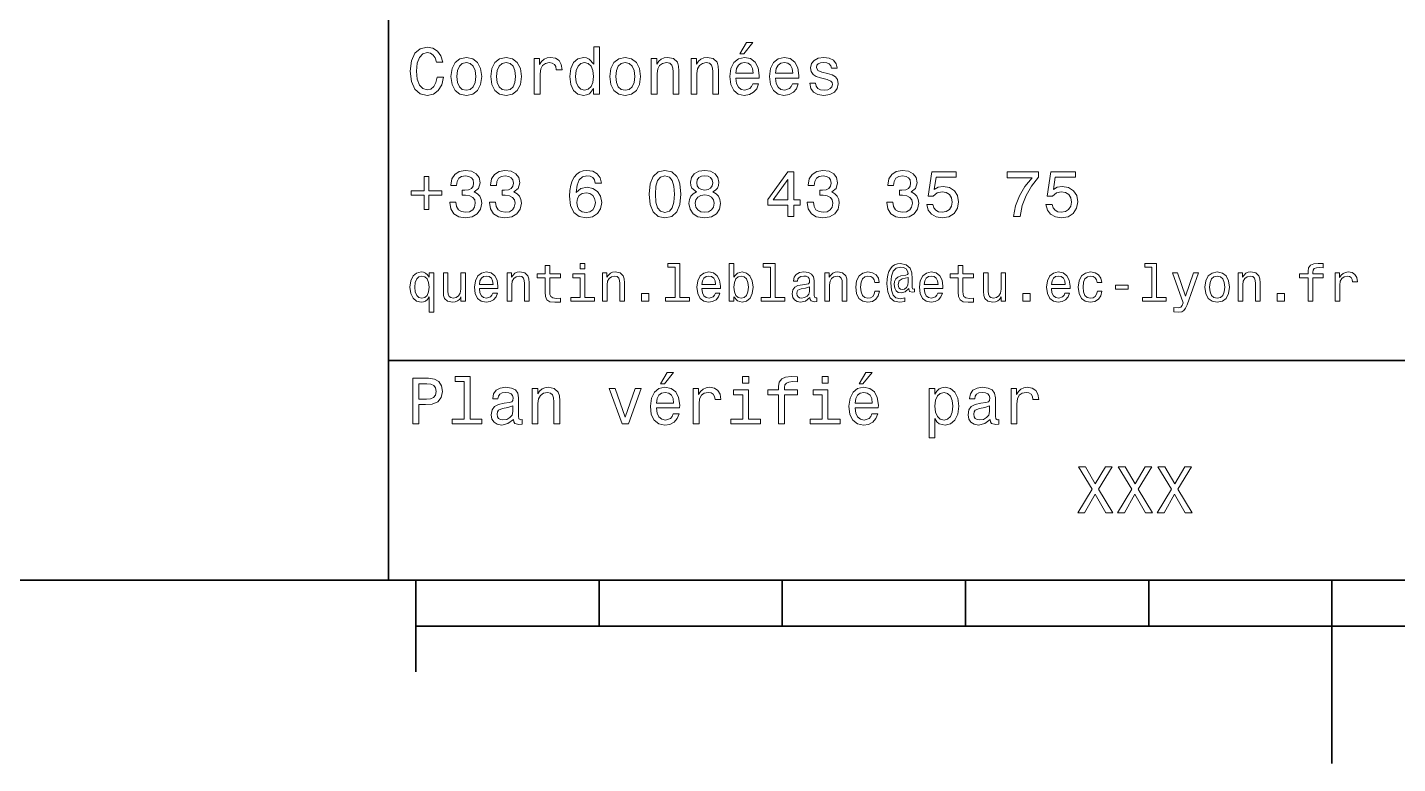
# Model space of a CAD drawing. Extents: x 0 to 297, y 0 to 210.
# Drawn here: x 77.3 to 152.1, y 0 to 40.2 of the extents above; entities that cross this region are included whole.
import ezdxf

# ---------------------------------------------------------------- set-up
doc = ezdxf.new("R2010")
doc.units = 0

msp = doc.modelspace()

# ---------------------------------------------------------------- linework, layer by layer
at = {"color": 7, "lineweight": 35}
for p, q in [((97, 10), (97, 70)), ((97, 22), (162, 22)), ((10, 10), (287, 10)), ((97, 10), (287, 10)), ((98.5, 7.5), (198.5, 7.5))]:
    msp.add_line(p, q, dxfattribs=at)
at = {"color": 7, "lineweight": 35, "ltscale": 0.125}
msp.add_line((98.5, 10), (98.5, 5), dxfattribs=at)
at = {"color": 7, "lineweight": 35, "ltscale": 0.0625}
for p, q in [((108.5, 10), (108.5, 7.5)), ((118.5, 10), (118.5, 7.5)), ((128.5, 10), (128.5, 7.5)), ((138.5, 10), (138.5, 7.5))]:
    msp.add_line(p, q, dxfattribs=at)
at = {"color": 7, "lineweight": 35, "ltscale": 0.25}
msp.add_line((148.5, 10), (148.5, 0), dxfattribs=at)
at = {"color": 7, "lineweight": 13}
for points in [[(99.66787, 37.460373), (99.595818, 37.15778), (99.476944, 36.941643), (99.311241, 36.808357), (99.116714, 36.765129), (98.882568, 36.829971), (98.698845, 37.024494), (98.57637, 37.341499), (98.536743, 37.780979), (98.57637, 38.216858), (98.695244, 38.537464), (98.87896, 38.731987), (99.116714, 38.80043), (99.289627, 38.764408), (99.437317, 38.663544), (99.552597, 38.501442), (99.631844, 38.278099), (99.97406, 38.278099), (99.865997, 38.620316), (99.678673, 38.879681), (99.422913, 39.041786), (99.116714, 39.099422), (98.734871, 39.009365), (98.443085, 38.757202), (98.25576, 38.342937), (98.190926, 37.780979), (98.25576, 37.219021), (98.443085, 36.804756), (98.734871, 36.548992), (99.116714, 36.462536), (99.451729, 36.530979), (99.721901, 36.721901), (99.912827, 37.035301), (100.013687, 37.460373)], [(108.201729, 36.829971), (108.201729, 36.530979), (108.51873, 36.530979), (108.51873, 39.117435), (108.20533, 39.117435), (108.20533, 38.170029), (107.963974, 38.443802), (107.816284, 38.508644), (107.646973, 38.533859), (107.340775, 38.461815), (107.103027, 38.260086), (106.948128, 37.935879), (106.894089, 37.5), (106.948128, 37.064121), (107.103027, 36.736309), (107.340775, 36.530979), (107.646973, 36.462536), (107.816284, 36.487751), (107.967575, 36.552593)], [(116.184441, 38.728386), (116.396973, 38.728386), (116.897697, 39.340778), (116.54467, 39.340778)], [(100.413544, 37.496399), (100.471184, 37.056915), (100.636887, 36.732708), (100.899857, 36.530979), (101.252884, 36.462536), (101.602303, 36.530979), (101.865273, 36.729107), (102.030983, 37.053314), (102.092216, 37.496399), (102.030983, 37.935879), (101.865273, 38.263687), (101.602303, 38.461815), (101.252884, 38.533859), (100.899857, 38.461815), (100.636887, 38.260086), (100.471184, 37.935879)], [(100.737755, 37.5), (100.770172, 37.824207), (100.87104, 38.058357), (101.033142, 38.20245), (101.252884, 38.25288), (101.469017, 38.20245), (101.631126, 38.061958), (101.731987, 37.824207), (101.768013, 37.5), (101.731987, 37.172188), (101.631126, 36.934437), (101.469017, 36.790344), (101.252884, 36.743515), (101.033142, 36.790344), (100.87104, 36.934437), (100.770172, 37.172188)], [(102.58213, 37.496399), (102.639771, 37.056915), (102.805473, 36.732708), (103.068443, 36.530979), (103.421471, 36.462536), (103.770897, 36.530979), (104.033859, 36.729107), (104.19957, 37.053314), (104.260803, 37.496399), (104.19957, 37.935879), (104.033859, 38.263687), (103.770897, 38.461815), (103.421471, 38.533859), (103.068443, 38.461815), (102.805473, 38.260086), (102.639771, 37.935879)], [(102.906342, 37.5), (102.938759, 37.824207), (103.039627, 38.058357), (103.201729, 38.20245), (103.421471, 38.25288), (103.637611, 38.20245), (103.799713, 38.061958), (103.900574, 37.824207), (103.9366, 37.5), (103.900574, 37.172188), (103.799713, 36.934437), (103.637611, 36.790344), (103.421471, 36.743515), (103.201729, 36.790344), (103.039627, 36.934437), (102.938759, 37.172188)], [(104.963257, 36.530979), (105.280258, 36.530979), (105.280258, 37.636887), (105.312683, 37.903458), (105.409943, 38.094379), (105.568443, 38.209652), (105.780983, 38.249279), (105.939484, 38.224064), (106.058357, 38.152016), (106.130402, 38.029537), (106.155617, 37.863831), (106.476227, 37.863831), (106.432999, 38.155621), (106.314117, 38.364552), (106.115997, 38.490635), (105.845825, 38.533859), (105.662102, 38.505043), (105.503601, 38.432995), (105.363113, 38.310516), (105.251442, 38.144814), (105.251442, 38.465416), (104.963257, 38.465416)], [(107.701012, 38.249279), (107.909943, 38.198845), (108.068443, 38.058357), (108.162102, 37.824207), (108.198128, 37.5), (108.162102, 37.172188), (108.068443, 36.938038), (107.909943, 36.793949), (107.701012, 36.747116), (107.502884, 36.793949), (107.351585, 36.938038), (107.250717, 37.175793), (107.2183, 37.5), (107.250717, 37.820606), (107.351585, 38.054756), (107.502884, 38.198845)], [(109.087898, 37.496399), (109.145531, 37.056915), (109.311241, 36.732708), (109.574203, 36.530979), (109.927231, 36.462536), (110.276657, 36.530979), (110.539627, 36.729107), (110.70533, 37.053314), (110.766571, 37.496399), (110.70533, 37.935879), (110.539627, 38.263687), (110.276657, 38.461815), (109.927231, 38.533859), (109.574203, 38.461815), (109.311241, 38.260086), (109.145531, 37.935879)], [(109.412102, 37.5), (109.444527, 37.824207), (109.545387, 38.058357), (109.707489, 38.20245), (109.927231, 38.25288), (110.143372, 38.20245), (110.305473, 38.061958), (110.406342, 37.824207), (110.44236, 37.5), (110.406342, 37.172188), (110.305473, 36.934437), (110.143372, 36.790344), (109.927231, 36.743515), (109.707489, 36.790344), (109.545387, 36.934437), (109.444527, 37.172188)], [(111.350143, 36.530979), (111.667145, 36.530979), (111.667145, 37.647694), (111.69957, 37.903458), (111.804031, 38.090778), (111.966141, 38.206051), (112.182274, 38.249279), (112.355186, 38.213257), (112.463257, 38.115993), (112.517288, 37.953888), (112.535301, 37.737751), (112.535301, 36.530979), (112.852303, 36.530979), (112.852303, 37.802593), (112.837898, 38.058357), (112.773056, 38.270893), (112.560516, 38.465416), (112.229103, 38.533859), (112.045387, 38.508644), (111.890488, 38.440201), (111.757202, 38.324928), (111.65274, 38.170029), (111.65274, 38.465416), (111.350143, 38.465416)], [(113.51873, 36.530979), (113.835732, 36.530979), (113.835732, 37.647694), (113.868156, 37.903458), (113.972626, 38.090778), (114.134727, 38.206051), (114.350861, 38.249279), (114.523773, 38.213257), (114.631844, 38.115993), (114.685883, 37.953888), (114.703888, 37.737751), (114.703888, 36.530979), (115.020889, 36.530979), (115.020889, 37.802593), (115.006485, 38.058357), (114.941643, 38.270893), (114.729111, 38.465416), (114.39769, 38.533859), (114.213974, 38.508644), (114.059082, 38.440201), (113.925789, 38.324928), (113.821327, 38.170029), (113.821327, 38.465416), (113.51873, 38.465416)], [(115.964699, 37.406338), (117.232712, 37.406338), (117.236313, 37.554035), (117.178673, 37.9683), (117.020172, 38.278099), (116.768013, 38.465416), (116.432999, 38.533859), (116.105186, 38.461815), (115.853027, 38.260086), (115.690918, 37.932278), (115.633286, 37.5), (115.687317, 37.056915), (115.849426, 36.732708), (116.097984, 36.530979), (116.422188, 36.462536), (116.703171, 36.509365), (116.933716, 36.631844), (117.103027, 36.826366), (117.200287, 37.085735), (116.886887, 37.085735), (116.822044, 36.941643), (116.728386, 36.833572), (116.461815, 36.747116), (116.256485, 36.786743), (116.101585, 36.912823), (116.000717, 37.118156), (115.964699, 37.395531)], [(115.964699, 37.672909), (116.004318, 37.921471), (116.101585, 38.105186), (116.249283, 38.216858), (116.443802, 38.256485), (116.634727, 38.216858), (116.782425, 38.105186), (116.872482, 37.921471), (116.9049, 37.672909)], [(118.133286, 37.406338), (119.401299, 37.406338), (119.4049, 37.554035), (119.34726, 37.9683), (119.188766, 38.278099), (118.9366, 38.465416), (118.601585, 38.533859), (118.273773, 38.461815), (118.021614, 38.260086), (117.859512, 37.932278), (117.801872, 37.5), (117.855911, 37.056915), (118.018013, 36.732708), (118.266571, 36.530979), (118.590775, 36.462536), (118.871758, 36.509365), (119.10231, 36.631844), (119.271614, 36.826366), (119.368881, 37.085735), (119.055481, 37.085735), (118.990631, 36.941643), (118.896973, 36.833572), (118.630402, 36.747116), (118.425072, 36.786743), (118.270172, 36.912823), (118.169312, 37.118156), (118.133286, 37.395531)], [(118.133286, 37.672909), (118.172913, 37.921471), (118.270172, 38.105186), (118.41787, 38.216858), (118.612396, 38.256485), (118.803314, 38.216858), (118.951012, 38.105186), (119.041069, 37.921471), (119.073486, 37.672909)], [(120.971901, 37.658501), (120.66571, 37.730545), (120.438766, 37.8134), (120.363113, 37.982708), (120.384727, 38.101585), (120.460373, 38.188038), (120.582855, 38.242073), (120.759369, 38.263687), (120.92868, 38.242073), (121.061966, 38.177231), (121.148415, 38.079971), (121.184441, 37.950287), (121.49424, 37.950287), (121.49424, 37.957493), (121.440201, 38.191643), (121.292511, 38.375359), (121.061966, 38.490635), (120.759369, 38.533859), (120.453171, 38.490635), (120.229828, 38.371758), (120.08934, 38.195244), (120.046112, 37.971901), (120.078529, 37.755764), (120.179398, 37.604465), (120.3451, 37.496399), (120.586456, 37.42075), (120.939484, 37.334293), (121.155624, 37.244236), (121.213257, 37.172188), (121.234871, 37.064121), (121.202454, 36.930836), (121.115997, 36.829971), (120.97551, 36.765129), (120.788185, 36.743515), (120.590057, 36.765129), (120.445969, 36.840778), (120.348709, 36.963257), (120.309082, 37.132565), (120.002884, 37.132565), (120.053314, 36.844379), (120.201012, 36.635445), (120.435158, 36.509365), (120.759369, 36.462536), (121.097984, 36.509365), (121.346542, 36.635445), (121.497841, 36.837173), (121.551872, 37.100143), (121.512253, 37.327087), (121.400574, 37.481987), (121.216858, 37.582851)], [(100.3451, 30.635447), (100.3451, 30.610229), (100.40274, 30.264408), (100.572044, 30.005043), (100.838615, 29.839336), (101.191643, 29.778097), (101.566284, 29.839336), (101.84726, 29.997837), (102.027374, 30.25), (102.092216, 30.574207), (102.0634, 30.786743), (101.984146, 30.959654), (101.854469, 31.092939), (101.681557, 31.190201), (101.915703, 31.384726), (101.998558, 31.694523), (101.944527, 31.975504), (101.789627, 32.188038), (101.53746, 32.321323), (101.191643, 32.368156), (100.867432, 32.310516), (100.618874, 32.152016), (100.456772, 31.899855), (100.40274, 31.56484), (100.40274, 31.539625), (100.723343, 31.539625), (100.752159, 31.770172), (100.845825, 31.935879), (100.997116, 32.036743), (101.209656, 32.072765), (101.396973, 32.043949), (101.533859, 31.9683), (101.616714, 31.845821), (101.649132, 31.680115), (101.616714, 31.503601), (101.530258, 31.384726), (101.37896, 31.312679), (101.17363, 31.291065), (101.033142, 31.294668), (101.033142, 31.010086), (101.209656, 31.01729), (101.4366, 30.984869), (101.605911, 30.898415), (101.706772, 30.757925), (101.742798, 30.574207), (101.703171, 30.365273), (101.598701, 30.210375), (101.432999, 30.113111), (101.213257, 30.08069), (100.986313, 30.116714), (100.820602, 30.224783), (100.716141, 30.397694), (100.676514, 30.635447)], [(102.513687, 30.635447), (102.513687, 30.610229), (102.571327, 30.264408), (102.740631, 30.005043), (103.007202, 29.839336), (103.360229, 29.778097), (103.734871, 29.839336), (104.015854, 29.997837), (104.195969, 30.25), (104.260803, 30.574207), (104.231987, 30.786743), (104.15274, 30.959654), (104.023056, 31.092939), (103.850143, 31.190201), (104.084297, 31.384726), (104.167145, 31.694523), (104.113113, 31.975504), (103.958214, 32.188038), (103.706055, 32.321323), (103.360229, 32.368156), (103.036026, 32.310516), (102.78746, 32.152016), (102.625359, 31.899855), (102.571327, 31.56484), (102.571327, 31.539625), (102.89193, 31.539625), (102.920746, 31.770172), (103.014412, 31.935879), (103.165703, 32.036743), (103.378242, 32.072765), (103.565559, 32.043949), (103.702454, 31.9683), (103.785301, 31.845821), (103.817726, 31.680115), (103.785301, 31.503601), (103.698845, 31.384726), (103.547554, 31.312679), (103.342216, 31.291065), (103.201729, 31.294668), (103.201729, 31.010086), (103.378242, 31.01729), (103.605186, 30.984869), (103.774498, 30.898415), (103.875359, 30.757925), (103.911385, 30.574207), (103.871758, 30.365273), (103.767288, 30.210375), (103.601585, 30.113111), (103.381844, 30.08069), (103.1549, 30.116714), (102.989197, 30.224783), (102.884727, 30.397694), (102.8451, 30.635447)], [(108.623199, 31.676512), (108.554756, 31.9683), (108.396255, 32.184437), (108.151299, 32.321323), (107.834297, 32.368156), (107.621758, 32.342937), (107.438042, 32.274494), (107.27594, 32.162823), (107.139053, 32.004322), (107.030983, 31.806194), (106.951729, 31.56484), (106.901299, 31.280258), (106.886887, 30.959654), (106.944527, 30.448126), (107.12104, 30.077089), (107.405617, 29.853746), (107.79467, 29.778097), (108.144089, 29.842939), (108.41066, 30.012247), (108.583572, 30.278818), (108.644814, 30.617435), (108.583572, 30.959654), (108.41787, 31.222622), (108.162102, 31.388329), (107.8451, 31.445965), (107.502884, 31.373919), (107.247116, 31.168587), (107.301155, 31.56484), (107.416428, 31.849422), (107.592941, 32.01873), (107.837898, 32.076366), (108.018013, 32.04755), (108.1549, 31.971901), (108.244957, 31.845821), (108.291786, 31.676512)], [(111.227661, 31.071325), (111.2817, 30.505762), (111.451012, 30.102304), (111.721184, 29.857347), (112.095825, 29.778097), (112.466858, 29.857347), (112.73703, 30.102304), (112.90274, 30.505762), (112.960373, 31.071325), (112.90274, 31.633286), (112.83429, 31.856628), (112.73703, 32.040344), (112.466858, 32.285301), (112.095825, 32.368156), (111.721184, 32.285301), (111.451012, 32.036743), (111.2817, 31.633286)], [(113.817726, 31.197405), (113.634003, 31.09654), (113.507927, 30.956051), (113.428673, 30.779539), (113.403458, 30.567001), (113.461098, 30.246397), (113.626801, 29.997837), (113.896973, 29.839336), (114.264404, 29.778097), (114.628242, 29.839336), (114.898415, 29.997837), (115.064117, 30.246397), (115.125359, 30.567001), (115.096542, 30.779539), (115.020889, 30.956051), (114.891212, 31.09654), (114.71109, 31.197405), (114.855186, 31.283861), (114.956055, 31.402737), (115.017288, 31.546829), (115.038902, 31.723343), (114.98127, 31.979107), (114.829971, 32.184437), (114.585014, 32.317722), (114.264404, 32.368156), (113.940201, 32.317722), (113.695244, 32.184437), (113.540344, 31.979107), (113.486313, 31.723343), (113.504318, 31.546829), (113.565559, 31.402737)], [(118.799713, 29.850143), (119.123917, 29.850143), (119.123917, 30.46974), (119.480545, 30.46974), (119.480545, 30.757925), (119.123917, 30.757925), (119.123917, 32.296108), (118.796112, 32.296108), (117.701012, 30.786743), (117.701012, 30.46974), (118.799713, 30.46974)], [(119.862396, 30.635447), (119.862396, 30.610229), (119.920029, 30.264408), (120.08934, 30.005043), (120.355911, 29.839336), (120.708939, 29.778097), (121.083572, 29.839336), (121.364555, 29.997837), (121.54467, 30.25), (121.609512, 30.574207), (121.580696, 30.786743), (121.501442, 30.959654), (121.371758, 31.092939), (121.198853, 31.190201), (121.432999, 31.384726), (121.515854, 31.694523), (121.461815, 31.975504), (121.306915, 32.188038), (121.054756, 32.321323), (120.708939, 32.368156), (120.384727, 32.310516), (120.136169, 32.152016), (119.974068, 31.899855), (119.920029, 31.56484), (119.920029, 31.539625), (120.240631, 31.539625), (120.269455, 31.770172), (120.363113, 31.935879), (120.514412, 32.036743), (120.726944, 32.072765), (120.914268, 32.043949), (121.051155, 31.9683), (121.134003, 31.845821), (121.166428, 31.680115), (121.134003, 31.503601), (121.047554, 31.384726), (120.896255, 31.312679), (120.690926, 31.291065), (120.55043, 31.294668), (120.55043, 31.010086), (120.726944, 31.01729), (120.953888, 30.984869), (121.123199, 30.898415), (121.224068, 30.757925), (121.260086, 30.574207), (121.220459, 30.365273), (121.115997, 30.210375), (120.950287, 30.113111), (120.730545, 30.08069), (120.503601, 30.116714), (120.337898, 30.224783), (120.233429, 30.397694), (120.193802, 30.635447)], [(124.19957, 30.635447), (124.19957, 30.610229), (124.25721, 30.264408), (124.426514, 30.005043), (124.693085, 29.839336), (125.046112, 29.778097), (125.420753, 29.839336), (125.701736, 29.997837), (125.881851, 30.25), (125.946686, 30.574207), (125.91787, 30.786743), (125.838623, 30.959654), (125.708939, 31.092939), (125.536026, 31.190201), (125.770172, 31.384726), (125.853027, 31.694523), (125.798996, 31.975504), (125.644096, 32.188038), (125.391937, 32.321323), (125.046112, 32.368156), (124.721909, 32.310516), (124.473343, 32.152016), (124.311241, 31.899855), (124.25721, 31.56484), (124.25721, 31.539625), (124.577812, 31.539625), (124.606628, 31.770172), (124.700287, 31.935879), (124.851585, 32.036743), (125.064125, 32.072765), (125.251442, 32.043949), (125.388336, 31.9683), (125.471184, 31.845821), (125.503601, 31.680115), (125.471184, 31.503601), (125.384727, 31.384726), (125.233429, 31.312679), (125.028099, 31.291065), (124.887611, 31.294668), (124.887611, 31.010086), (125.064125, 31.01729), (125.291069, 30.984869), (125.460381, 30.898415), (125.561241, 30.757925), (125.597267, 30.574207), (125.55764, 30.365273), (125.453171, 30.210375), (125.287468, 30.113111), (125.067726, 30.08069), (124.840782, 30.116714), (124.675079, 30.224783), (124.57061, 30.397694), (124.530983, 30.635447)], [(126.382568, 30.502161), (126.461823, 30.206772), (126.638336, 29.976225), (126.897697, 29.832132), (127.229111, 29.778097), (127.592941, 29.842939), (127.877525, 30.019451), (128.057648, 30.300432), (128.126083, 30.660662), (128.06485, 30.995676), (127.891937, 31.258644), (127.621765, 31.427954), (127.272339, 31.489193), (127.002167, 31.445965), (126.793228, 31.327089), (126.894096, 32.000721), (127.989197, 32.000721), (127.989197, 32.296108), (126.65274, 32.296108), (126.454613, 30.970461), (126.742798, 30.970461), (126.951736, 31.139769), (127.218307, 31.201008), (127.448853, 31.161383), (127.625366, 31.046108), (127.737038, 30.869596), (127.776657, 30.642651), (127.737038, 30.415705), (127.621765, 30.239193), (127.445251, 30.127522), (127.218307, 30.087896), (127.027382, 30.113111), (126.879684, 30.195965), (126.771622, 30.325647), (126.717583, 30.502161)], [(131.112396, 29.850143), (131.476227, 29.850143), (131.595108, 30.444523), (131.804047, 30.999279), (132.099426, 31.514408), (132.484879, 31.997118), (132.484879, 32.296108), (130.770172, 32.296108), (130.770172, 31.9683), (132.139053, 31.9683), (131.742798, 31.481987), (131.443817, 30.974062), (131.234879, 30.433718)], [(132.888336, 30.502161), (132.96759, 30.206772), (133.144104, 29.976225), (133.403458, 29.832132), (133.734879, 29.778097), (134.098709, 29.842939), (134.383286, 30.019451), (134.5634, 30.300432), (134.631851, 30.660662), (134.570618, 30.995676), (134.397705, 31.258644), (134.127533, 31.427954), (133.778107, 31.489193), (133.507935, 31.445965), (133.298996, 31.327089), (133.399857, 32.000721), (134.494965, 32.000721), (134.494965, 32.296108), (133.158508, 32.296108), (132.960388, 30.970461), (133.248566, 30.970461), (133.457489, 31.139769), (133.72406, 31.201008), (133.95462, 31.161383), (134.131134, 31.046108), (134.242798, 30.869596), (134.282425, 30.642651), (134.242798, 30.415705), (134.127533, 30.239193), (133.951019, 30.127522), (133.72406, 30.087896), (133.533142, 30.113111), (133.385452, 30.195965), (133.277374, 30.325647), (133.223343, 30.502161)], [(98.958214, 32.040344), (98.958214, 31.258644), (98.244957, 31.258644), (98.244957, 31.010086), (98.958214, 31.010086), (98.958214, 30.228386), (99.210373, 30.228386), (99.210373, 31.010086), (99.920029, 31.010086), (99.920029, 31.258644), (99.210373, 31.258644), (99.210373, 32.040344)], [(111.573486, 31.071325), (111.602303, 31.507204), (111.69236, 31.820604), (111.854469, 32.004322), (112.095825, 32.069164), (112.333572, 32.004322), (112.495674, 31.820604), (112.585732, 31.507204), (112.614555, 31.071325), (112.585732, 30.631844), (112.495674, 30.318443), (112.333572, 30.134726), (112.095825, 30.073486), (111.854469, 30.134726), (111.69236, 30.318443), (111.602303, 30.631844)], [(113.828529, 31.694523), (113.857346, 31.853025), (113.943802, 31.975504), (114.080688, 32.051151), (114.264404, 32.079971), (114.444527, 32.051151), (114.581413, 31.975504), (114.66787, 31.853025), (114.700287, 31.694523), (114.66787, 31.532419), (114.581413, 31.40634), (114.444527, 31.323486), (114.264404, 31.298271), (114.080688, 31.327089), (113.943802, 31.40634), (113.857346, 31.532419)], [(118.003601, 30.757925), (118.799713, 31.878241), (118.799713, 30.757925)], [(108.295387, 30.613832), (108.255768, 30.386887), (108.1549, 30.213976), (107.992798, 30.098703), (107.791069, 30.062679), (107.578529, 30.098703), (107.416428, 30.210375), (107.311958, 30.383286), (107.279541, 30.610229), (107.315559, 30.833572), (107.416428, 31.002882), (107.58213, 31.11095), (107.805473, 31.150576), (108, 31.11095), (108.1549, 31.006483), (108.255768, 30.837175)], [(113.749283, 30.574207), (113.7817, 30.765129), (113.886169, 30.909222), (114.048271, 31.002882), (114.264404, 31.035301), (114.476944, 31.002882), (114.639046, 30.909222), (114.743515, 30.765129), (114.779541, 30.574207), (114.743515, 30.368876), (114.639046, 30.213976), (114.476944, 30.113111), (114.264404, 30.08069), (114.048271, 30.113111), (113.886169, 30.213976), (113.7817, 30.368876)], [(105.55043, 26.504324), (105.55043, 25.729107), (105.567726, 25.478388), (105.648415, 25.305477), (105.809799, 25.204613), (106.083572, 25.170031), (106.383286, 25.184439), (106.383286, 25.40346), (106.164261, 25.386168), (105.965416, 25.409224), (105.858788, 25.48127), (105.812683, 25.602306), (105.804031, 25.772335), (105.804031, 26.504324), (106.383286, 26.504324), (106.383286, 26.720463), (105.804031, 26.720463), (105.804031, 27.172913), (105.55043, 27.172913), (105.55043, 26.720463), (105.112389, 26.720463), (105.112389, 26.504324)], [(107.729111, 27.293949), (107.461098, 27.293949), (107.461098, 27.005764), (107.729111, 27.005764)], [(112.654175, 27.080692), (112.654175, 25.438042), (112.132561, 25.438042), (112.132561, 25.224785), (113.426514, 25.224785), (113.426514, 25.438042), (112.907776, 25.438042), (112.907776, 27.293949), (112.256485, 27.293949), (112.256485, 27.080692)], [(115.858788, 25.463978), (116.046112, 25.242075), (116.302589, 25.170031), (116.544662, 25.224785), (116.737747, 25.38905), (116.858788, 25.651299), (116.9049, 26), (116.858788, 26.348703), (116.734871, 26.60807), (116.544662, 26.769453), (116.302589, 26.827091), (116.048988, 26.752163), (115.945244, 26.659943), (115.858788, 26.536024), (115.858788, 27.293949), (115.605186, 27.293949), (115.605186, 25.224785), (115.858788, 25.224785)], [(117.858788, 27.080692), (117.858788, 25.438042), (117.337173, 25.438042), (117.337173, 25.224785), (118.631119, 25.224785), (118.631119, 25.438042), (118.112389, 25.438042), (118.112389, 27.293949), (117.46109, 27.293949), (117.46109, 27.080692)], [(125.708939, 25.734871), (125.708939, 25.902018), (125.662827, 25.893373), (125.60807, 25.913546), (125.590782, 25.974064), (125.590782, 26.446688), (125.567726, 26.780981), (125.47551, 27.02882), (125.259369, 27.213257), (124.956772, 27.279539), (124.780983, 27.262249), (124.631126, 27.210375), (124.501442, 27.12392), (124.397697, 27.002882), (124.317001, 26.850145), (124.259369, 26.662825), (124.224785, 26.438042), (124.213257, 26.184439), (124.253601, 25.737753), (124.383286, 25.42075), (124.599426, 25.230549), (124.907784, 25.170031), (125.190201, 25.216139), (125.190201, 25.406342), (124.942368, 25.360231), (124.703171, 25.409224), (124.54467, 25.567724), (124.458214, 25.835735), (124.432281, 26.224785), (124.461098, 26.605188), (124.559082, 26.876081), (124.717583, 27.040346), (124.948128, 27.095102), (125.123917, 27.063402), (125.253601, 26.988474), (125.334297, 26.876081), (125.363113, 26.746399), (125.331413, 26.682999), (125.244957, 26.654179), (124.96254, 26.610952), (124.806915, 26.547552), (124.694527, 26.449568), (124.628242, 26.314121), (124.60807, 26.135448), (124.634003, 25.942364), (124.706055, 25.798271), (124.824211, 25.708935), (124.979828, 25.680117), (125.207497, 25.740635), (125.400574, 25.930836), (125.400574, 25.913546), (125.446686, 25.760807), (125.605186, 25.714699)], [(128.103745, 26.504324), (128.103745, 25.729107), (128.121033, 25.478388), (128.201736, 25.305477), (128.363113, 25.204613), (128.636887, 25.170031), (128.9366, 25.184439), (128.9366, 25.40346), (128.717575, 25.386168), (128.518738, 25.409224), (128.412109, 25.48127), (128.365997, 25.602306), (128.357346, 25.772335), (128.357346, 26.504324), (128.9366, 26.504324), (128.9366, 26.720463), (128.357346, 26.720463), (128.357346, 27.172913), (128.103745, 27.172913), (128.103745, 26.720463), (127.66571, 26.720463), (127.66571, 26.504324)], [(138.677246, 27.080692), (138.677246, 25.438042), (138.155624, 25.438042), (138.155624, 25.224785), (139.44957, 25.224785), (139.44957, 25.438042), (138.930847, 25.438042), (138.930847, 27.293949), (138.279541, 27.293949), (138.279541, 27.080692)], [(147.198853, 26.504324), (147.198853, 25.224785), (147.452454, 25.224785), (147.452454, 26.504324), (148.028824, 26.504324), (148.028824, 26.720463), (147.452454, 26.720463), (147.452454, 26.815563), (147.472626, 26.930836), (147.53891, 27.008646), (147.651306, 27.054756), (147.812683, 27.072046), (148.028824, 27.06052), (148.028824, 27.279539), (147.755051, 27.293949), (147.507217, 27.268013), (147.334305, 27.190203), (147.23056, 27.054756), (147.198853, 26.861671), (147.198853, 26.720463), (146.734879, 26.720463), (146.734879, 26.504324)], [(99.221901, 26.533142), (99.132568, 26.662825), (99.0317, 26.755045), (98.913544, 26.806917), (98.778099, 26.827091), (98.533142, 26.769453), (98.342941, 26.60807), (98.219017, 26.348703), (98.175789, 26), (98.219017, 25.648417), (98.342941, 25.38905), (98.533142, 25.224785), (98.778099, 25.170031), (98.913544, 25.187321), (99.028816, 25.236313), (99.129684, 25.325649), (99.221901, 25.461096), (99.221901, 24.62536), (99.475502, 24.62536), (99.475502, 26.772335), (99.221901, 26.772335)], [(98.435158, 26), (98.461098, 26.256485), (98.541786, 26.443806), (98.662827, 26.559078), (98.821327, 26.599424), (98.988472, 26.559078), (99.115273, 26.446688), (99.190201, 26.259367), (99.219017, 26), (99.190201, 25.737753), (99.115273, 25.550434), (98.988472, 25.43516), (98.821327, 25.397696), (98.662827, 25.43516), (98.541786, 25.550434), (98.461098, 25.740635)], [(101.198845, 26.772335), (100.945244, 26.772335), (100.945244, 25.878963), (100.916428, 25.671471), (100.832855, 25.521614), (100.703171, 25.429396), (100.533142, 25.400578), (100.397697, 25.423632), (100.311241, 25.492796), (100.262245, 25.610952), (100.250717, 25.778099), (100.250717, 26.772335), (99.997116, 26.772335), (99.997116, 25.755045), (100.00576, 25.550434), (100.060516, 25.380404), (100.227669, 25.224785), (100.495674, 25.170031), (100.639771, 25.190203), (100.763687, 25.242075), (100.870316, 25.331413), (100.956772, 25.461096), (100.956772, 25.224785), (101.198845, 25.224785)], [(101.96254, 25.925074), (102.976944, 25.925074), (102.979828, 26.043228), (102.933716, 26.374641), (102.806915, 26.622478), (102.605186, 26.772335), (102.337173, 26.827091), (102.074928, 26.769453), (101.873199, 26.60807), (101.743515, 26.345821), (101.697403, 26), (101.740631, 25.645535), (101.870316, 25.386168), (102.069168, 25.224785), (102.328529, 25.170031), (102.553314, 25.207495), (102.737755, 25.305477), (102.873199, 25.461096), (102.951012, 25.668589), (102.700287, 25.668589), (102.648415, 25.553314), (102.573486, 25.46686), (102.360229, 25.397696), (102.195969, 25.429396), (102.072044, 25.53026), (101.991356, 25.694525), (101.96254, 25.916428)], [(101.96254, 26.138329), (101.99424, 26.337177), (102.072044, 26.48415), (102.190201, 26.573488), (102.345825, 26.605188), (102.498558, 26.573488), (102.616714, 26.48415), (102.688759, 26.337177), (102.714699, 26.138329)], [(103.475502, 25.224785), (103.729103, 25.224785), (103.729103, 26.118156), (103.755043, 26.322767), (103.838615, 26.472624), (103.9683, 26.564842), (104.141212, 26.599424), (104.279541, 26.570606), (104.365997, 26.492796), (104.409225, 26.363113), (104.42363, 26.190203), (104.42363, 25.224785), (104.677231, 25.224785), (104.677231, 26.242077), (104.665703, 26.446688), (104.613831, 26.616716), (104.443802, 26.772335), (104.178673, 26.827091), (104.0317, 26.806917), (103.907784, 26.752163), (103.801155, 26.659943), (103.717575, 26.536024), (103.717575, 26.772335), (103.475502, 26.772335)], [(107.720459, 25.438042), (107.720459, 26.720463), (107.069168, 26.720463), (107.069168, 26.504324), (107.466858, 26.504324), (107.466858, 25.438042), (106.948128, 25.438042), (106.948128, 25.224785), (108.244957, 25.224785), (108.244957, 25.438042)], [(108.680115, 25.224785), (108.933716, 25.224785), (108.933716, 26.118156), (108.959656, 26.322767), (109.043228, 26.472624), (109.172913, 26.564842), (109.345825, 26.599424), (109.484146, 26.570606), (109.570602, 26.492796), (109.613831, 26.363113), (109.628242, 26.190203), (109.628242, 25.224785), (109.881844, 25.224785), (109.881844, 26.242077), (109.870316, 26.446688), (109.818443, 26.616716), (109.648415, 26.772335), (109.383286, 26.827091), (109.236313, 26.806917), (109.112389, 26.752163), (109.00576, 26.659943), (108.922188, 26.536024), (108.922188, 26.772335), (108.680115, 26.772335)], [(114.106628, 25.925074), (115.121033, 25.925074), (115.123917, 26.043228), (115.077805, 26.374641), (114.951004, 26.622478), (114.749283, 26.772335), (114.481262, 26.827091), (114.219017, 26.769453), (114.017288, 26.60807), (113.887604, 26.345821), (113.841499, 26), (113.884727, 25.645535), (114.014404, 25.386168), (114.213257, 25.224785), (114.472626, 25.170031), (114.697403, 25.207495), (114.881844, 25.305477), (115.017288, 25.461096), (115.0951, 25.668589), (114.844376, 25.668589), (114.792503, 25.553314), (114.717575, 25.46686), (114.504318, 25.397696), (114.340057, 25.429396), (114.216141, 25.53026), (114.135445, 25.694525), (114.106628, 25.916428)], [(114.106628, 26.138329), (114.138329, 26.337177), (114.216141, 26.48415), (114.33429, 26.573488), (114.489914, 26.605188), (114.642654, 26.573488), (114.760803, 26.48415), (114.832855, 26.337177), (114.858788, 26.138329)], [(116.645531, 26), (116.616714, 25.740635), (116.538902, 25.550434), (116.414986, 25.43516), (116.259369, 25.397696), (116.08934, 25.43516), (115.965416, 25.550434), (115.887604, 25.737753), (115.861671, 26), (115.887604, 26.259367), (115.965416, 26.446688), (116.08934, 26.559078), (116.259369, 26.599424), (116.414986, 26.559078), (116.538902, 26.443806), (116.616714, 26.256485)], [(120.008644, 25.426514), (120.008644, 25.417868), (120.023056, 25.319885), (120.066284, 25.250721), (120.247841, 25.195967), (120.389046, 25.219021), (120.389046, 25.414986), (120.328529, 25.406342), (120.247841, 25.443806), (120.233429, 25.559078), (120.233429, 26.360231), (120.198845, 26.564842), (120.097984, 26.708935), (119.922188, 26.795389), (119.674347, 26.827091), (119.432274, 26.792507), (119.253601, 26.694525), (119.141212, 26.541788), (119.103745, 26.340059), (119.103745, 26.322767), (119.331413, 26.322767), (119.351585, 26.443806), (119.414986, 26.53026), (119.51873, 26.582134), (119.665703, 26.602306), (119.806915, 26.587896), (119.907776, 26.54467), (119.9683, 26.469742), (119.988472, 26.365995), (119.976944, 26.244957), (119.930832, 26.184439), (119.815559, 26.155621), (119.599426, 26.132566), (119.351585, 26.080692), (119.175797, 25.988474), (119.072044, 25.844381), (119.040344, 25.631124), (119.069168, 25.440924), (119.158501, 25.299713), (119.302597, 25.210375), (119.501442, 25.178675), (119.769455, 25.239195)], [(120.824203, 25.224785), (121.077812, 25.224785), (121.077812, 26.118156), (121.103745, 26.322767), (121.187317, 26.472624), (121.317001, 26.564842), (121.489914, 26.599424), (121.628242, 26.570606), (121.714699, 26.492796), (121.757927, 26.363113), (121.772339, 26.190203), (121.772339, 25.224785), (122.02594, 25.224785), (122.02594, 26.242077), (122.014412, 26.446688), (121.96254, 26.616716), (121.792511, 26.772335), (121.527374, 26.827091), (121.380402, 26.806917), (121.256485, 26.752163), (121.149857, 26.659943), (121.066284, 26.536024), (121.066284, 26.772335), (120.824203, 26.772335)], [(123.54467, 26.259367), (123.795387, 26.259367), (123.743515, 26.489914), (123.619598, 26.671471), (123.426514, 26.783863), (123.175797, 26.827091), (122.899139, 26.769453), (122.688759, 26.60807), (122.556198, 26.345821), (122.510086, 25.994238), (122.553314, 25.645535), (122.682999, 25.386168), (122.887611, 25.224785), (123.167145, 25.170031), (123.414986, 25.213257), (123.60807, 25.334295), (123.740631, 25.524496), (123.798271, 25.778099), (123.556198, 25.778099), (123.51297, 25.616716), (123.432281, 25.495678), (123.317001, 25.42075), (123.175797, 25.397696), (123, 25.43516), (122.873199, 25.550434), (122.795387, 25.737753), (122.769455, 26.002882), (122.795387, 26.262249), (122.876083, 26.449568), (123.005768, 26.564842), (123.175797, 26.605188), (123.325653, 26.579252), (123.438042, 26.51297), (123.51297, 26.40346)], [(125.374641, 26.279539), (125.345825, 26.100866), (125.273773, 25.974064), (125.164268, 25.896255), (125.034584, 25.873199), (124.945244, 25.887609), (124.881844, 25.939482), (124.841499, 26.025938), (124.829971, 26.146975), (124.878967, 26.345821), (125.046112, 26.449568), (125.374641, 26.53026)], [(126.250725, 25.925074), (127.265129, 25.925074), (127.268013, 26.043228), (127.221909, 26.374641), (127.0951, 26.622478), (126.893372, 26.772335), (126.625366, 26.827091), (126.363113, 26.769453), (126.161385, 26.60807), (126.0317, 26.345821), (125.985596, 26), (126.028824, 25.645535), (126.158501, 25.386168), (126.357353, 25.224785), (126.616714, 25.170031), (126.841499, 25.207495), (127.02594, 25.305477), (127.161385, 25.461096), (127.239197, 25.668589), (126.988472, 25.668589), (126.9366, 25.553314), (126.861671, 25.46686), (126.648415, 25.397696), (126.484154, 25.429396), (126.360229, 25.53026), (126.279541, 25.694525), (126.250725, 25.916428)], [(126.250725, 26.138329), (126.282425, 26.337177), (126.360229, 26.48415), (126.478386, 26.573488), (126.63401, 26.605188), (126.786743, 26.573488), (126.9049, 26.48415), (126.976944, 26.337177), (127.002884, 26.138329)], [(130.69165, 26.772335), (130.438049, 26.772335), (130.438049, 25.878963), (130.409225, 25.671471), (130.325653, 25.521614), (130.195969, 25.429396), (130.02594, 25.400578), (129.890488, 25.423632), (129.804031, 25.492796), (129.755051, 25.610952), (129.743515, 25.778099), (129.743515, 26.772335), (129.489914, 26.772335), (129.489914, 25.755045), (129.498566, 25.550434), (129.553314, 25.380404), (129.720459, 25.224785), (129.98848, 25.170031), (130.132568, 25.190203), (130.256485, 25.242075), (130.363113, 25.331413), (130.44957, 25.461096), (130.44957, 25.224785), (130.69165, 25.224785)], [(133.190201, 25.925074), (134.20462, 25.925074), (134.207489, 26.043228), (134.161392, 26.374641), (134.034592, 26.622478), (133.832855, 26.772335), (133.56485, 26.827091), (133.302597, 26.769453), (133.100861, 26.60807), (132.971191, 26.345821), (132.925079, 26), (132.968307, 25.645535), (133.097992, 25.386168), (133.296829, 25.224785), (133.556198, 25.170031), (133.780975, 25.207495), (133.965424, 25.305477), (134.100861, 25.461096), (134.17868, 25.668589), (133.927963, 25.668589), (133.876083, 25.553314), (133.801147, 25.46686), (133.587906, 25.397696), (133.42363, 25.429396), (133.299713, 25.53026), (133.219025, 25.694525), (133.190201, 25.916428)], [(133.190201, 26.138329), (133.221909, 26.337177), (133.299713, 26.48415), (133.417877, 26.573488), (133.573486, 26.605188), (133.726227, 26.573488), (133.844391, 26.48415), (133.916428, 26.337177), (133.942368, 26.138329)], [(135.688766, 26.259367), (135.939484, 26.259367), (135.887604, 26.489914), (135.763702, 26.671471), (135.570618, 26.783863), (135.319885, 26.827091), (135.043228, 26.769453), (134.832855, 26.60807), (134.700287, 26.345821), (134.654175, 25.994238), (134.697418, 25.645535), (134.827087, 25.386168), (135.031708, 25.224785), (135.311249, 25.170031), (135.559082, 25.213257), (135.752167, 25.334295), (135.884735, 25.524496), (135.942368, 25.778099), (135.700287, 25.778099), (135.657074, 25.616716), (135.57637, 25.495678), (135.461105, 25.42075), (135.319885, 25.397696), (135.144104, 25.43516), (135.017303, 25.550434), (134.939484, 25.737753), (134.913544, 26.002882), (134.939484, 26.262249), (135.020172, 26.449568), (135.149857, 26.564842), (135.319885, 26.605188), (135.469742, 26.579252), (135.582138, 26.51297), (135.657074, 26.40346)], [(140.948135, 26.772335), (140.504333, 25.49856), (140.069168, 26.772335), (139.792511, 26.772335), (140.380402, 25.13833), (140.328537, 24.994238), (140.247849, 24.896255), (140.112396, 24.864553), (139.878967, 24.893373), (139.878967, 24.648417), (140.123932, 24.62536), (140.299713, 24.648417), (140.423645, 24.720463), (140.51297, 24.844381), (140.59079, 25.025938), (141.219025, 26.772335)], [(141.567734, 25.99712), (141.613831, 25.645535), (141.746399, 25.386168), (141.956787, 25.224785), (142.239197, 25.170031), (142.518738, 25.224785), (142.729111, 25.383286), (142.861679, 25.642653), (142.910675, 25.99712), (142.861679, 26.348703), (142.729111, 26.610952), (142.518738, 26.769453), (142.239197, 26.827091), (141.956787, 26.769453), (141.746399, 26.60807), (141.613831, 26.348703)], [(141.827087, 26), (141.853027, 26.259367), (141.933716, 26.446688), (142.063416, 26.56196), (142.239197, 26.602306), (142.412109, 26.56196), (142.541794, 26.449568), (142.622482, 26.259367), (142.651306, 26), (142.622482, 25.737753), (142.541794, 25.547552), (142.412109, 25.432278), (142.239197, 25.394814), (142.063416, 25.432278), (141.933716, 25.547552), (141.853027, 25.737753)], [(143.377533, 25.224785), (143.631134, 25.224785), (143.631134, 26.118156), (143.657074, 26.322767), (143.740646, 26.472624), (143.870331, 26.564842), (144.043243, 26.599424), (144.181564, 26.570606), (144.268021, 26.492796), (144.311249, 26.363113), (144.325653, 26.190203), (144.325653, 25.224785), (144.579254, 25.224785), (144.579254, 26.242077), (144.567734, 26.446688), (144.515854, 26.616716), (144.345825, 26.772335), (144.080704, 26.827091), (143.933731, 26.806917), (143.809814, 26.752163), (143.703186, 26.659943), (143.619598, 26.536024), (143.619598, 26.772335), (143.377533, 26.772335)], [(148.677246, 25.224785), (148.930847, 25.224785), (148.930847, 26.10951), (148.956787, 26.322767), (149.034592, 26.475506), (149.161392, 26.567724), (149.331421, 26.599424), (149.458221, 26.579252), (149.553314, 26.521614), (149.610962, 26.423632), (149.631134, 26.291067), (149.887619, 26.291067), (149.853027, 26.524496), (149.757935, 26.691643), (149.599426, 26.792507), (149.383301, 26.827091), (149.236328, 26.804035), (149.109528, 26.746399), (148.997131, 26.648417), (148.907791, 26.515852), (148.907791, 26.772335), (148.677246, 26.772335)], [(110.812683, 25.224785), (111.210373, 25.224785), (111.210373, 25.654181), (110.812683, 25.654181)], [(119.979828, 25.766571), (119.945244, 25.616716), (119.853027, 25.501442), (119.714699, 25.426514), (119.54467, 25.400578), (119.435158, 25.414986), (119.357346, 25.461096), (119.308357, 25.541788), (119.293945, 25.654181), (119.305473, 25.755045), (119.351585, 25.827091), (119.536026, 25.907782), (119.769455, 25.942364), (119.979828, 26.011528)], [(131.631134, 25.224785), (132.028824, 25.224785), (132.028824, 25.654181), (131.631134, 25.654181)], [(136.685883, 25.884727), (137.383286, 25.884727), (137.383286, 26.112392), (136.685883, 26.112392)], [(145.510101, 25.224785), (145.907791, 25.224785), (145.907791, 25.654181), (145.510101, 25.654181)], [(98.324211, 18.530979), (98.655617, 18.530979), (98.655617, 19.586454), (99.023056, 19.586454), (99.394089, 19.604465), (99.689484, 19.730547), (99.880402, 19.975504), (99.945244, 20.310518), (99.894814, 20.620316), (99.750717, 20.847261), (99.51297, 20.98415), (99.188759, 21.030979), (98.324211, 21.030979)], [(101.137611, 20.850864), (101.137611, 18.79755), (100.485588, 18.79755), (100.485588, 18.530979), (102.103027, 18.530979), (102.103027, 18.79755), (101.454613, 18.79755), (101.454613, 21.117435), (100.640488, 21.117435), (100.640488, 20.850864)], [(111.84726, 20.728386), (112.059799, 20.728386), (112.560516, 21.340778), (112.207489, 21.340778)], [(116.667145, 21.117435), (116.33213, 21.117435), (116.33213, 20.757204), (116.667145, 20.757204)], [(118.295387, 20.130404), (118.295387, 18.530979), (118.612396, 18.530979), (118.612396, 20.130404), (119.332855, 20.130404), (119.332855, 20.400576), (118.612396, 20.400576), (118.612396, 20.519451), (118.637611, 20.663544), (118.720459, 20.760807), (118.860954, 20.818443), (119.062683, 20.840057), (119.332855, 20.825647), (119.332855, 21.099422), (118.990631, 21.117435), (118.680832, 21.085014), (118.464699, 20.987751), (118.335014, 20.818443), (118.295387, 20.577089), (118.295387, 20.400576), (117.715424, 20.400576), (117.715424, 20.130404)], [(121.004326, 21.117435), (120.669312, 21.117435), (120.669312, 20.757204), (121.004326, 20.757204)], [(122.690201, 20.728386), (122.90274, 20.728386), (123.403458, 21.340778), (123.05043, 21.340778)], [(99.098701, 20.724783), (99.314842, 20.703169), (99.473343, 20.634726), (99.567001, 20.508644), (99.599426, 20.310518), (99.5634, 20.101583), (99.466141, 19.975504), (99.30043, 19.910662), (99.073486, 19.892651), (98.655617, 19.892651), (98.655617, 20.724783)], [(103.824928, 18.78314), (103.824928, 18.772333), (103.842941, 18.649855), (103.896973, 18.5634), (104.123917, 18.494957), (104.30043, 18.523775), (104.30043, 18.768732), (104.224785, 18.757925), (104.123917, 18.804754), (104.105911, 18.948847), (104.105911, 19.950287), (104.062683, 20.206051), (103.9366, 20.386166), (103.716858, 20.494236), (103.407059, 20.533861), (103.104469, 20.490633), (102.881126, 20.368155), (102.740631, 20.177233), (102.693802, 19.925072), (102.693802, 19.903458), (102.978386, 19.903458), (103.003601, 20.054754), (103.082855, 20.162823), (103.21254, 20.227665), (103.396255, 20.252882), (103.572769, 20.234869), (103.698845, 20.180836), (103.774498, 20.087175), (103.799713, 19.957493), (103.785301, 19.806194), (103.727669, 19.730547), (103.583572, 19.694523), (103.3134, 19.665705), (103.003601, 19.600864), (102.783859, 19.48559), (102.654175, 19.305475), (102.614555, 19.038904), (102.650574, 18.801151), (102.762245, 18.62464), (102.94236, 18.512968), (103.190926, 18.473343), (103.52594, 18.54899)], [(104.844383, 18.530979), (105.161385, 18.530979), (105.161385, 19.647694), (105.193802, 19.903458), (105.298271, 20.090778), (105.460373, 20.206051), (105.676514, 20.249279), (105.849426, 20.213255), (105.957497, 20.115993), (106.011528, 19.95389), (106.029541, 19.737751), (106.029541, 18.530979), (106.346542, 18.530979), (106.346542, 19.802593), (106.33213, 20.058357), (106.267288, 20.270893), (106.054756, 20.465418), (105.723343, 20.533861), (105.539627, 20.508644), (105.384727, 20.440201), (105.251442, 20.324926), (105.146973, 20.170029), (105.146973, 20.465418), (104.844383, 20.465418)], [(109.761528, 18.530979), (110.096542, 18.530979), (110.802597, 20.465418), (110.474785, 20.465418), (109.930832, 18.905619), (109.376083, 20.465418), (109.04467, 20.465418)], [(111.627518, 19.40634), (112.895531, 19.40634), (112.899132, 19.554033), (112.841499, 19.9683), (112.682999, 20.278097), (112.430832, 20.465418), (112.095825, 20.533861), (111.768013, 20.461815), (111.515854, 20.260086), (111.353745, 19.932276), (111.296112, 19.5), (111.350143, 19.056915), (111.512245, 18.732708), (111.760803, 18.530979), (112.085014, 18.462536), (112.365997, 18.509365), (112.596542, 18.631844), (112.765854, 18.826368), (112.863113, 19.085733), (112.549713, 19.085733), (112.484871, 18.941643), (112.391212, 18.833572), (112.124641, 18.747118), (111.919312, 18.786743), (111.764412, 18.912823), (111.663544, 19.118155), (111.627518, 19.395533)], [(111.627518, 19.672911), (111.667145, 19.921469), (111.764412, 20.105186), (111.912102, 20.216858), (112.106628, 20.256483), (112.297546, 20.216858), (112.445244, 20.105186), (112.535301, 19.921469), (112.567726, 19.672911)], [(113.637604, 18.530979), (113.954613, 18.530979), (113.954613, 19.636887), (113.98703, 19.903458), (114.08429, 20.094379), (114.242798, 20.209654), (114.45533, 20.249279), (114.613831, 20.224062), (114.732712, 20.152016), (114.804756, 20.029537), (114.829971, 19.863832), (115.150574, 19.863832), (115.107346, 20.155619), (114.988472, 20.364553), (114.790344, 20.490633), (114.520172, 20.533861), (114.336456, 20.505043), (114.177956, 20.432997), (114.03746, 20.310518), (113.925789, 20.144812), (113.925789, 20.465418), (113.637604, 20.465418)], [(116.656342, 18.79755), (116.656342, 20.400576), (115.842216, 20.400576), (115.842216, 20.130404), (116.33934, 20.130404), (116.33934, 18.79755), (115.690918, 18.79755), (115.690918, 18.530979), (117.311958, 18.530979), (117.311958, 18.79755)], [(120.993515, 18.79755), (120.993515, 20.400576), (120.179398, 20.400576), (120.179398, 20.130404), (120.676514, 20.130404), (120.676514, 18.79755), (120.028099, 18.79755), (120.028099, 18.530979), (121.649139, 18.530979), (121.649139, 18.79755)], [(122.470459, 19.40634), (123.73848, 19.40634), (123.742081, 19.554033), (123.684441, 19.9683), (123.52594, 20.278097), (123.273773, 20.465418), (122.938766, 20.533861), (122.610954, 20.461815), (122.358795, 20.260086), (122.196686, 19.932276), (122.139053, 19.5), (122.193085, 19.056915), (122.355194, 18.732708), (122.603745, 18.530979), (122.927956, 18.462536), (123.208939, 18.509365), (123.439484, 18.631844), (123.608795, 18.826368), (123.706055, 19.085733), (123.392654, 19.085733), (123.327812, 18.941643), (123.234154, 18.833572), (122.967583, 18.747118), (122.762253, 18.786743), (122.607353, 18.912823), (122.506485, 19.118155), (122.470459, 19.395533)], [(122.470459, 19.672911), (122.510086, 19.921469), (122.607353, 20.105186), (122.755043, 20.216858), (122.94957, 20.256483), (123.140488, 20.216858), (123.288185, 20.105186), (123.378242, 19.921469), (123.410667, 19.672911)], [(126.829254, 20.166426), (126.829254, 20.465418), (126.512253, 20.465418), (126.512253, 17.7817), (126.829254, 17.7817), (126.829254, 18.826368), (126.940926, 18.657061), (127.067009, 18.545389), (127.38401, 18.462536), (127.6866, 18.530979), (127.924355, 18.736311), (128.079254, 19.060518), (128.136887, 19.5), (128.079254, 19.935879), (127.924355, 20.260086), (127.6866, 20.461815), (127.38401, 20.533861), (127.211098, 20.512247), (127.0634, 20.443804), (126.937325, 20.328529)], [(127.329971, 18.747118), (127.117439, 18.793947), (126.96254, 18.93804), (126.86528, 19.17219), (126.832855, 19.5), (126.86528, 19.824207), (126.96254, 20.058357), (127.117439, 20.198847), (127.329971, 20.249279), (127.524498, 20.198847), (127.679398, 20.054754), (127.776657, 19.820604), (127.812683, 19.5), (127.776657, 19.175793), (127.679398, 18.93804), (127.524498, 18.793947)], [(129.847992, 18.78314), (129.847992, 18.772333), (129.865997, 18.649855), (129.920029, 18.5634), (130.146973, 18.494957), (130.323486, 18.523775), (130.323486, 18.768732), (130.247849, 18.757925), (130.146973, 18.804754), (130.128967, 18.948847), (130.128967, 19.950287), (130.085739, 20.206051), (129.959656, 20.386166), (129.739914, 20.494236), (129.430115, 20.533861), (129.127533, 20.490633), (128.904175, 20.368155), (128.763687, 20.177233), (128.716858, 19.925072), (128.716858, 19.903458), (129.00145, 19.903458), (129.026657, 20.054754), (129.105911, 20.162823), (129.235596, 20.227665), (129.419312, 20.252882), (129.595825, 20.234869), (129.721909, 20.180836), (129.797562, 20.087175), (129.822769, 19.957493), (129.808365, 19.806194), (129.750732, 19.730547), (129.606628, 19.694523), (129.336456, 19.665705), (129.026657, 19.600864), (128.806915, 19.48559), (128.677246, 19.305475), (128.637619, 19.038904), (128.67363, 18.801151), (128.785309, 18.62464), (128.965424, 18.512968), (129.213989, 18.473343), (129.548996, 18.54899)], [(130.986313, 18.530979), (131.303314, 18.530979), (131.303314, 19.636887), (131.335739, 19.903458), (131.432999, 20.094379), (131.591507, 20.209654), (131.804047, 20.249279), (131.96254, 20.224062), (132.081421, 20.152016), (132.153473, 20.029537), (132.17868, 19.863832), (132.499283, 19.863832), (132.456055, 20.155619), (132.337189, 20.364553), (132.139053, 20.490633), (131.868881, 20.533861), (131.685165, 20.505043), (131.526657, 20.432997), (131.386169, 20.310518), (131.274506, 20.144812), (131.274506, 20.465418), (130.986313, 20.465418)], [(103.788902, 19.208212), (103.745674, 19.020893), (103.630402, 18.876801), (103.457489, 18.78314), (103.244957, 18.750719), (103.10807, 18.768732), (103.010803, 18.826368), (102.94957, 18.927233), (102.931557, 19.067722), (102.945969, 19.193804), (103.003601, 19.283861), (103.234146, 19.384726), (103.52594, 19.427954), (103.788902, 19.514408)], [(129.811966, 19.208212), (129.768738, 19.020893), (129.653458, 18.876801), (129.48056, 18.78314), (129.268021, 18.750719), (129.131134, 18.768732), (129.033875, 18.826368), (128.972626, 18.927233), (128.95462, 19.067722), (128.969025, 19.193804), (129.026657, 19.283861), (129.257202, 19.384726), (129.548996, 19.427954), (129.811966, 19.514408)], [(134.623917, 13.690562), (135.002151, 13.690562), (135.574921, 14.70281), (136.158493, 13.690562), (136.540344, 13.690562), (135.758636, 14.976585), (136.500717, 16.194164), (136.136887, 16.194164), (135.585724, 15.268372), (135.04538, 16.194164), (134.667145, 16.194164), (135.405609, 14.972983)], [(136.792496, 13.690562), (137.170746, 13.690562), (137.743515, 14.70281), (138.327087, 13.690562), (138.708923, 13.690562), (137.927231, 14.976585), (138.669312, 16.194164), (138.305466, 16.194164), (137.754318, 15.268372), (137.213974, 16.194164), (136.835724, 16.194164), (137.574203, 14.972983)], [(138.96109, 13.690562), (139.33934, 13.690562), (139.912094, 14.70281), (140.495667, 13.690562), (140.877518, 13.690562), (140.09581, 14.976585), (140.837891, 16.194164), (140.47406, 16.194164), (139.922913, 15.268372), (139.382568, 16.194164), (139.004318, 16.194164), (139.742798, 14.972983)]]:
    msp.add_lwpolyline(points, close=True, dxfattribs=at)

doc.saveas('drawing.dxf')
